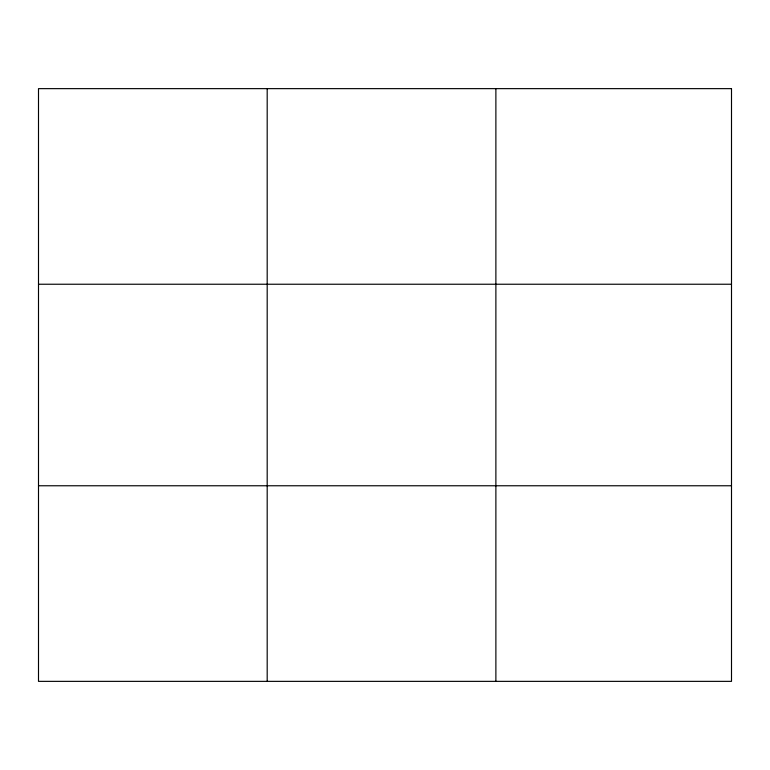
<?xml version="1.0" encoding="UTF-8"?>
<svg xmlns="http://www.w3.org/2000/svg" width="770" height="770" viewBox="0 0 770 770"><rect width="100%" height="100%" fill="white"/><g stroke="black" fill="none" stroke-linecap="round" stroke-linejoin="round"><path stroke-width="1.16" d="M267.19 88.637L267.19 681.363M495.88 88.637L495.88 681.363M38.5 284.236L731.5 284.236M38.5 485.764L731.5 485.764M731.5 88.637L731.5 681.363L38.5 681.363L38.5 88.637L731.5 88.637"/></g></svg>
